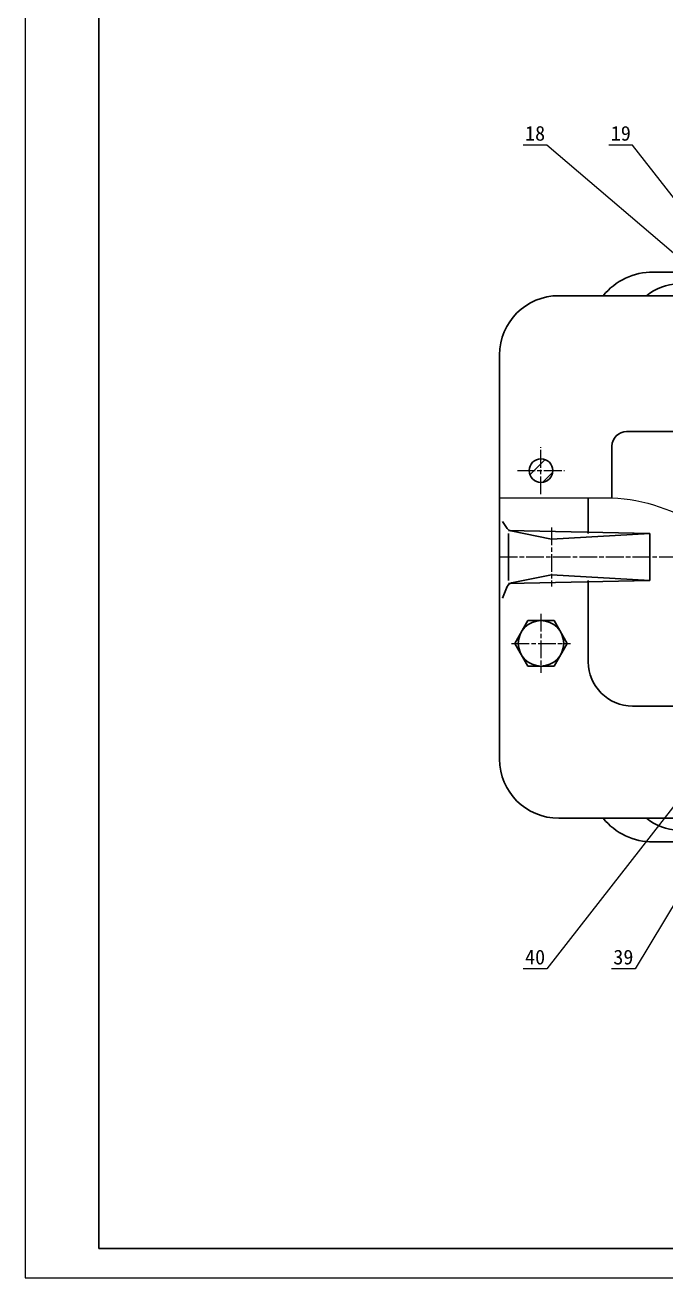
# Model space of a CAD drawing. Header units: millimetres. Extents: x 0 to 1189, y 0 to 841.
# Drawn here: x 0 to 217, y 0 to 424.3 of the extents above; entities that cross this region are included whole.
import ezdxf
from ezdxf import colors
from ezdxf.entities.mleader import LeaderData, LeaderLine
from ezdxf.enums import TextEntityAlignment as Align
from ezdxf.math import Vec2, Vec3

# ---------------------------------------------------------------- set-up
doc = ezdxf.new("R2010")
doc.units = ezdxf.units.MM
doc.header["$LTSCALE"] = 0.25
doc.linetypes.add('ACAD_ISO08W100', pattern=[36, 24, -3, 6, -3])
for name, color, linetype, lineweight in [('中心线', 7, 'ACAD_ISO08W100', 15), ('剖面线', 5, 'Continuous', 15), ('文字', 7, 'Continuous', 15), ('标注', 7, 'Continuous', 15), ('粗实线', 7, 'Continuous', 30), ('细实线', 7, 'Continuous', 15)]:
    doc.layers.add(name, color=color, linetype=linetype, lineweight=lineweight)
doc.styles.add('Songti', font='')
doc.styles.get("Standard").update_dxf_attribs({"font": ''})
doc.styles.get('Songti').set_extended_font_data('SimSun')
doc.styles.get('Standard').set_extended_font_data('SimSun')

# ---------------------------------------------------------------- blocks, each defined once
blk = doc.blocks.new('_None')

msp = doc.modelspace()

# ---------------------------------------------------------------- hatches: boundary and pattern name
at = {"layer": '剖面线'}
h = msp.add_hatch(dxfattribs=at)
h.set_pattern_fill('ANSI31', color=256, scale=1.5, style=0)
edge = h.paths.add_edge_path(flags=16)
edge.add_arc((174.67, 273.42), 4, 0, 360)

# ---------------------------------------------------------------- linework, layer by layer
at = {"layer": '中心线'}
for p, q in [((174.67, 265.42), (174.67, 281.42)), ((166.67, 273.42), (182.67, 273.42)), ((178.27, 254.17), (178.27, 234.17)), ((160.67, 244.17), (568.54, 244.17)), ((174.67, 224.92), (174.67, 204.92)), ((164.67, 214.92), (184.67, 214.92))]:
    msp.add_line(p, q, dxfattribs=at)
at = {"layer": '文字'}
for p, q in [((0, 841), (0, 0)), ((0, 0), (1189, 0))]:
    msp.add_line(p, q, dxfattribs=at)
at = {"layer": '粗实线'}
for p, q in [((25, 831), (25, 10)), ((239.27, 340.67), (212.67, 340.67)), ((180.67, 332.67), (229.27, 332.67)), ((160.67, 312.67), (160.67, 264.17)), ((203.67, 286.67), (259.27, 286.67)), ((198.67, 281.67), (198.67, 264.17)), ((160.67, 175.67), (160.67, 264.17)), ((190.67, 264.17), (190.67, 252.17)), ((163.21, 253.85), (161.67, 256.17)), ((163.67, 253.17), (211.47, 252.17)), ((163.67, 252.17), (163.67, 236.17)), ((164.47, 253), (178.27, 250.17)), ((178.27, 250.17), (211.47, 252.17)), ((211.47, 252.17), (211.47, 236.17)), ((164.72, 235.38), (178.27, 238.17)), ((178.27, 238.17), (211.47, 236.17)), ((163.27, 234.17), (161.67, 230.17)), ((163.67, 235.17), (211.47, 236.17)), ((190.67, 236.17), (190.67, 224.17)), ((170.22, 222.61), (165.78, 214.92)), ((179.11, 222.61), (170.22, 222.61)), ((183.55, 214.92), (179.11, 222.61)), ((190.67, 208.67), (190.67, 224.17)), ((165.78, 214.92), (170.22, 207.22)), ((179.11, 207.22), (183.55, 214.92)), ((170.22, 207.22), (179.11, 207.22)), ((205.67, 193.67), (276.77, 193.67)), ((180.67, 155.67), (229.27, 155.67)), ((239.27, 147.67), (212.67, 147.67)), ((25, 10), (1179, 10))]:
    msp.add_line(p, q, dxfattribs=at)
for centre, radius in [((174.67, 273.42), 4), ((174.67, 214.92), 7.69)]:
    msp.add_circle(centre, radius, dxfattribs=at)
for centre, radius, start, end in [((212.67, 318.67), 22, 90, 140.4788), ((221.67, 318.67), 18, 54.8387, 128.9424), ((180.67, 312.67), 20, 90, 180), ((203.67, 281.67), 5, 90, 180), ((164.87, 254.96), 2, 213.6901, 258.3891), ((165.12, 233.42), 2, 101.6109, 158.1986), ((205.67, 208.67), 15, 180, 270), ((180.67, 175.67), 20, 180, 270), ((212.67, 169.67), 22, 219.5212, 270), ((221.67, 169.67), 18, 231.0576, 305.1613)]:
    msp.add_arc(centre, radius, start, end, dxfattribs=at)
at = {"layer": '细实线'}
msp.add_open_spline([(160.67, 264.17), (170, 264.16), (180, 264.16), (191, 264.17), (194.33, 264.15), (219.46, 264.7), (239.44, 248.36), (258.04, 233.17)], degree=3, knots=[0, 0, 0, 0, 28, 30, 33, 38, 104.97983, 104.97983, 104.97983, 104.97983], dxfattribs=at)

# ---------------------------------------------------------------- texts
at = {"layer": '文字', "style": 'Songti'}
for s, p in [('18', (172.67, 387.67)), ('19', (201.69, 387.67)), ('40', (172.67, 108.67)), ('39', (202.55, 108.67))]:
    msp.add_text(s, height=5, dxfattribs=at).set_placement(p, align=Align.MIDDLE_CENTER)

# ---------------------------------------------------------------- leaders
at = {"layer": '标注'}
ml = msp.add_multileader_mtext('Standard', dxfattribs=at)
ml.set_content('', color=256)
ml.set_leader_properties()
ml.set_arrow_properties(name='NONE')
ml.build(insert=Vec2(0, 0))
ml.multileader.update_dxf_attribs({"text_left_attachment_type": 5, "text_right_attachment_type": 5, "dogleg_length": 6})
ctx = ml.context
ctx.base_point = Vec3(166.67, 383.67)
ctx.left_attachment, ctx.right_attachment = 5, 5
notes = []
notes.append((ctx, [(1, (1, 1, 0), (176.67, 383.67), (-1, 0), 6, [(0, [(290.27, 286.67)], 0, [])])]))
ctx.mtext.insert, ctx.mtext.flow_direction = Vec3(168.67, 387.67), 5
ml = msp.add_multileader_mtext('Standard', dxfattribs=at)
ml.set_content('', color=256)
ml.set_leader_properties()
ml.set_arrow_properties(name='NONE')
ml.build(insert=Vec2(0, 0))
ml.multileader.update_dxf_attribs({"text_left_attachment_type": 5, "text_right_attachment_type": 5, "dogleg_length": 6})
ctx = ml.context
ctx.base_point = Vec3(195.69, 383.67)
ctx.left_attachment, ctx.right_attachment = 5, 5
notes.append((ctx, [(1, (1, 1, 0), (205.69, 383.67), (-1, 0), 6, [(0, [(267.27, 304.67)], 0, [])])]))
ctx.mtext.insert, ctx.mtext.flow_direction = Vec3(197.69, 387.67), 5
ml = msp.add_multileader_mtext('Standard', dxfattribs=at)
ml.set_content('', color=256)
ml.set_leader_properties()
ml.set_arrow_properties(name='NONE')
ml.build(insert=Vec2(0, 0))
ml.multileader.update_dxf_attribs({"text_left_attachment_type": 5, "text_right_attachment_type": 5, "dogleg_length": 6})
ctx = ml.context
ctx.base_point = Vec3(166.67, 104.67)
ctx.left_attachment, ctx.right_attachment = 5, 5
notes.append((ctx, [(1, (1, 1, 0), (176.67, 104.67), (-1, 0), 6, [(0, [(285.27, 244.17)], 0, [])])]))
ctx.mtext.insert, ctx.mtext.flow_direction = Vec3(168.67, 108.67), 5
ml = msp.add_multileader_mtext('Standard', dxfattribs=at)
ml.set_content('', color=256)
ml.set_leader_properties()
ml.set_arrow_properties(name='NONE')
ml.build(insert=Vec2(0, 0))
ml.multileader.update_dxf_attribs({"text_left_attachment_type": 5, "text_right_attachment_type": 5, "dogleg_length": 6})
ctx = ml.context
ctx.base_point = Vec3(196.55, 104.67)
ctx.left_attachment, ctx.right_attachment = 5, 5
notes.append((ctx, [(1, (1, 1, 0), (206.55, 104.67), (-1, 0), 6, [(0, [(270.77, 211.67)], 0, [])])]))
ctx.mtext.insert, ctx.mtext.flow_direction = Vec3(198.55, 108.67), 5
for ctx, leaders in notes:
    for number, flags, end, landing, length, lines in leaders:
        leader = LeaderData()
        leader.index, (leader.has_last_leader_line, leader.has_dogleg_vector, leader.attachment_direction) = number, flags
        leader.last_leader_point, leader.dogleg_vector, leader.dogleg_length = Vec3(end), Vec3(landing), length
        for number, points, colour, breaks in lines:
            line = LeaderLine()
            line.index, line.vertices, line.color, line.breaks = number, Vec3.list(points), colors.encode_raw_color(colour), breaks
            leader.lines.append(line)
        ctx.leaders.append(leader)

doc.saveas('drawing.dxf')
